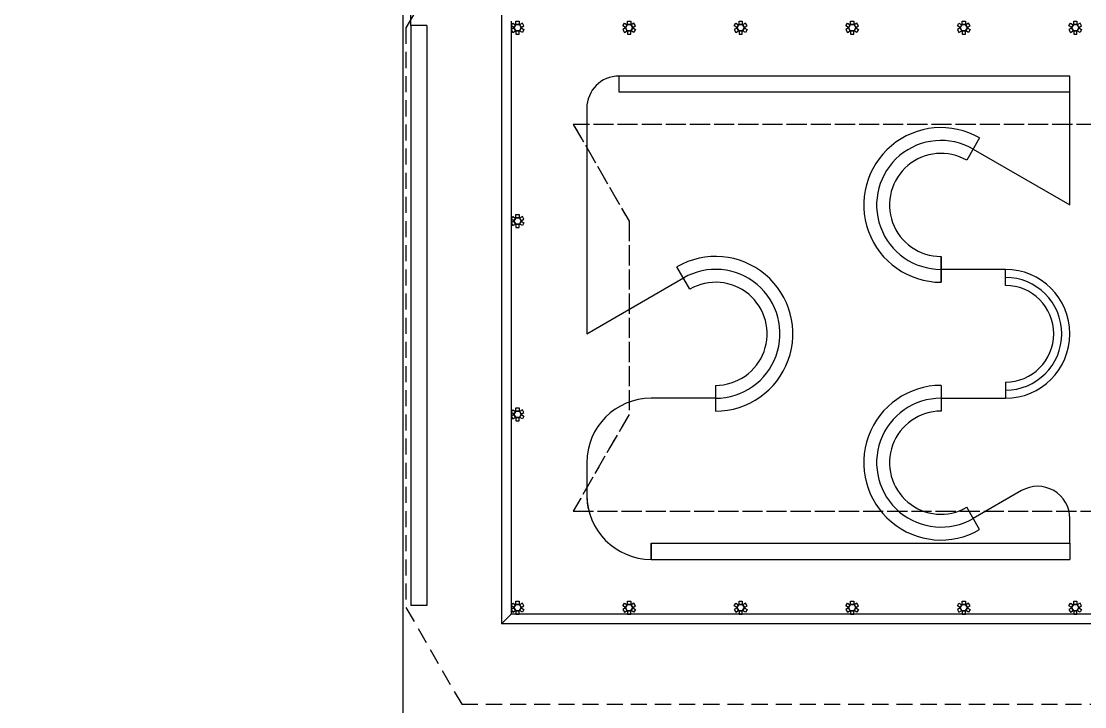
# Model space of a CAD drawing. Header units: millimetres. Extents: x 1887 to 2405, y 1100 to 1335.
# Drawn here: x 2184.89 to 2217.91, y 1197.25 to 1218.52 of the extents above; entities that cross this region are included whole.
import ezdxf

# ---------------------------------------------------------------- set-up
doc = ezdxf.new("R2010")
doc.units = ezdxf.units.MM
doc.linetypes.add('DASHED2', pattern=[0.375, 0.25, -0.125])
doc.linetypes.add('HIDDEN', pattern=[0.375, 0.25, -0.125])
for name, color, linetype in [('ar-banco-v', 1, 'Continuous'), ('AR-CALÇADA', 1, 'Continuous'), ('AR-ESTMA-C', 3, 'Continuous'), ('AR-ESTMA-V', 1, 'Continuous'), ('AR-PIS', 1, 'Continuous'), ('ar-podotactil', 1, 'Continuous'), ('AR-PROJ', 1, 'HIDDEN'), ('fred', 1, 'Continuous')]:
    doc.layers.add(name, color=color, linetype=linetype)

# ---------------------------------------------------------------- blocks, each defined once
blk = doc.blocks.new('Base Pilar')
at = {"layer": 'AR-ESTMA-C'}
for points in [[(-0.004, -0.007), (-0.054, -0.093), (-0.14, -0.043), (-0.09, 0.043)], [(0.108, 0), (0.008, 0), (0.008, 0.1), (0.108, 0.1)], [(0.119, -0.007), (0.169, -0.093), (0.256, -0.043), (0.206, 0.043)], [(-0.004, -0.193), (-0.054, -0.107), (-0.14, -0.157), (-0.09, -0.243)], [(0.108, -0.2), (0.008, -0.2), (0.008, -0.3), (0.108, -0.3)], [(0.119, -0.193), (0.169, -0.107), (0.256, -0.157), (0.206, -0.243)]]:
    blk.add_lwpolyline(points, close=True, dxfattribs=at)
for points in [[(0, 0), (0.115, 0), (0.173, -0.1), (0.115, -0.2), (0, -0.2), (-0.058, -0.1), (0, 0)], [(0, -0.2), (0.115, -0.2), (0.173, -0.1), (0.115, 0), (0, 0), (-0.058, -0.1), (0, -0.2)]]:
    blk.add_lwpolyline(points, dxfattribs=at)

msp = doc.modelspace()

# ---------------------------------------------------------------- linework, layer by layer
at = {"layer": 'ar-banco-v'}
for p, q in [((2197.486, 1218.392), (2196.986, 1218.392)), ((2197.486, 1218.392), (2196.986, 1218.392)), ((2196.986, 1218.392), (2196.986, 1200.392)), ((2197.486, 1218.392), (2197.236, 1218.392)), ((2197.486, 1218.392), (2197.486, 1200.392)), ((2203.451, 1216.323), (2203.451, 1216.823)), ((2217.451, 1216.823), (2203.451, 1216.823)), ((2217.451, 1216.323), (2217.451, 1216.823)), ((2217.451, 1216.323), (2217.451, 1216.823)), ((2217.451, 1216.323), (2203.451, 1216.323)), ((2214.651, 1214.902), (2214.251, 1214.209)), ((2213.451, 1210.423), (2213.451, 1211.223)), ((2213.451, 1211.223), (2213.451, 1210.423)), ((2205.651, 1210.209), (2205.251, 1210.902)), ((2215.451, 1210.323), (2215.451, 1210.823)), ((2206.451, 1207.223), (2206.451, 1206.423)), ((2206.451, 1207.223), (2206.451, 1206.423)), ((2213.451, 1207.223), (2213.451, 1206.423)), ((2215.451, 1207.323), (2215.451, 1206.823)), ((2215.451, 1207.323), (2215.451, 1206.823)), ((2214.651, 1202.745), (2214.251, 1203.438)), ((2204.451, 1201.823), (2204.451, 1202.323)), ((2204.451, 1202.323), (2204.451, 1201.823)), ((2204.451, 1202.323), (2217.451, 1202.323)), ((2217.451, 1202.323), (2217.451, 1201.823)), ((2204.451, 1201.823), (2217.451, 1201.823)), ((2197.486, 1200.392), (2196.986, 1200.392)), ((2197.486, 1200.392), (2196.986, 1200.392))]:
    msp.add_line(p, q, dxfattribs=at)
for centre, radius, start, end in [((2213.451, 1212.823), 2.4, 60, 270), ((2213.451, 1212.823), 2, 60, 270), ((2213.451, 1212.823), 1.6, 60, 270), ((2206.451, 1208.823), 2.4, 270, 120), ((2206.451, 1208.823), 2, 270, 120), ((2215.451, 1208.823), 2, 0, 90), ((2206.451, 1208.823), 1.6, 270, 120), ((2215.451, 1208.823), 1.75, 0, 90), ((2215.451, 1208.823), 1.5, 270, 90), ((2215.451, 1208.823), 1.75, 270, 0), ((2215.451, 1208.823), 2, 270, 0), ((2213.451, 1204.823), 2.4, 90, 300), ((2213.451, 1204.823), 2, 90, 300), ((2213.451, 1204.823), 1.6, 90, 300)]:
    msp.add_arc(centre, radius, start, end, dxfattribs=at)
at = {"layer": 'AR-CALÇADA'}
msp.add_line((2197.236, 1218.392), (2196.986, 1218.392), dxfattribs=at)
at = {"layer": 'AR-PIS'}
for p, q in [((2217.451, 1212.823), (2217.451, 1216.323)), ((2202.451, 1215.823), (2202.451, 1208.823)), ((2214.451, 1214.556), (2217.451, 1212.823)), ((2215.451, 1210.823), (2213.451, 1210.823)), ((2202.451, 1208.823), (2205.451, 1210.556)), ((2206.451, 1206.823), (2204.451, 1206.823)), ((2213.451, 1206.823), (2215.451, 1206.823)), ((2202.451, 1204.823), (2202.451, 1203.823)), ((2215.951, 1203.957), (2214.451, 1203.091)), ((2217.451, 1202.323), (2217.451, 1203.091))]:
    msp.add_line(p, q, dxfattribs=at)
for points in [[(2196.752, 1196.14), (2196.752, 1219.098, 0.414214), (2194.752, 1221.098), (2172.298, 1221.098, 0.999727), (2168.294, 1221.097), (2168.326, 1220.738, -0.513087), (2165.943, 1220.738, 1.094888), (2161.976, 1221.098, -1), (2160.293, 1221.098, 1), (2156.293, 1221.098), (2156.326, 1220.738, -0.513087), (2153.943, 1220.738, 1.094888), (2149.976, 1221.098, -1), (2148.293, 1221.098, 1), (2144.293, 1221.098), (2144.326, 1220.738, -0.513087), (2141.943, 1220.738), (2141.976, 1221.098, 1), (2137.976, 1221.098, -1), (2136.293, 1221.098, 1.303225), (2132.561, 1220.098), (2129.731, 1220.098), (2129.731, 1198.065), (2128.157, 1195.339)], [(2202.451, 1204.048), (2202.451, 1203.823, 0.063254), (2202.514, 1203.323)]]:
    msp.add_lwpolyline(points, format="xyb", dxfattribs=at)
for centre, radius, start, end in [((2203.451, 1215.823), 1, 90, 180), ((2204.451, 1204.823), 2, 90, 180), ((2204.451, 1203.823), 2, 180, 270), ((2216.451, 1203.091), 1, 0, 120)]:
    msp.add_arc(centre, radius, start, end, dxfattribs=at)
at = {"layer": 'ar-podotactil'}
for p, q in [((2199.802, 1218.823), (2199.802, 1199.823)), ((2200.102, 1218.523), (2200.102, 1200.123)), ((2252.212, 1200.123), (2200.102, 1200.123)), ((2258.056, 1199.823), (2199.802, 1199.823))]:
    msp.add_line(p, q, dxfattribs=at)
at = {"layer": 'AR-PROJ', "ltscale": 2}
for points in [[(2260.922, 1203.323), (2264.386, 1203.323), (2266.118, 1206.323), (2264.386, 1209.323), (2266.118, 1212.323), (2264.386, 1215.323), (2260.922, 1215.323), (2257.458, 1221.323), (2198.568, 1221.323), (2196.836, 1218.323), (2196.836, 1200.323), (2198.568, 1197.323), (2257.458, 1197.323)], [(2202.032, 1215.323), (2203.764, 1212.323), (2203.764, 1206.323), (2202.032, 1203.323), (2250.53, 1203.323), (2248.798, 1206.323), (2250.53, 1209.323), (2248.798, 1212.323), (2250.53, 1215.323)]]:
    msp.add_lwpolyline(points, close=True, dxfattribs=at)
at = {"layer": 'AR-PROJ', "linetype": 'DASHED2'}
msp.add_lwpolyline([(2202.032, 1215.323), (2203.764, 1212.323), (2203.764, 1206.323), (2202.032, 1203.323), (2250.53, 1203.323), (2248.798, 1206.323), (2250.53, 1209.323), (2248.798, 1212.323), (2250.53, 1215.323)], close=True, dxfattribs=at)
at = {"layer": 'fred'}
for p, q in [((2196.986, 1218.392), (2196.986, 1219.183)), ((2200.102, 1200.123), (2199.802, 1199.823))]:
    msp.add_line(p, q, dxfattribs=at)

# ---------------------------------------------------------------- block references
at = {"layer": 'AR-ESTMA-V', "ltscale": 10}
for p in [(2200.243, 1218.423), (2203.707, 1218.423), (2207.171, 1218.423), (2210.635, 1218.423), (2214.099, 1218.423), (2217.563, 1218.423), (2200.243, 1212.423), (2200.243, 1206.423), (2200.243, 1200.423), (2203.707, 1200.423), (2207.171, 1200.423), (2210.635, 1200.423), (2214.099, 1200.423), (2217.563, 1200.423)]:
    msp.add_blockref('Base Pilar', p, dxfattribs=at)

doc.saveas('drawing.dxf')
